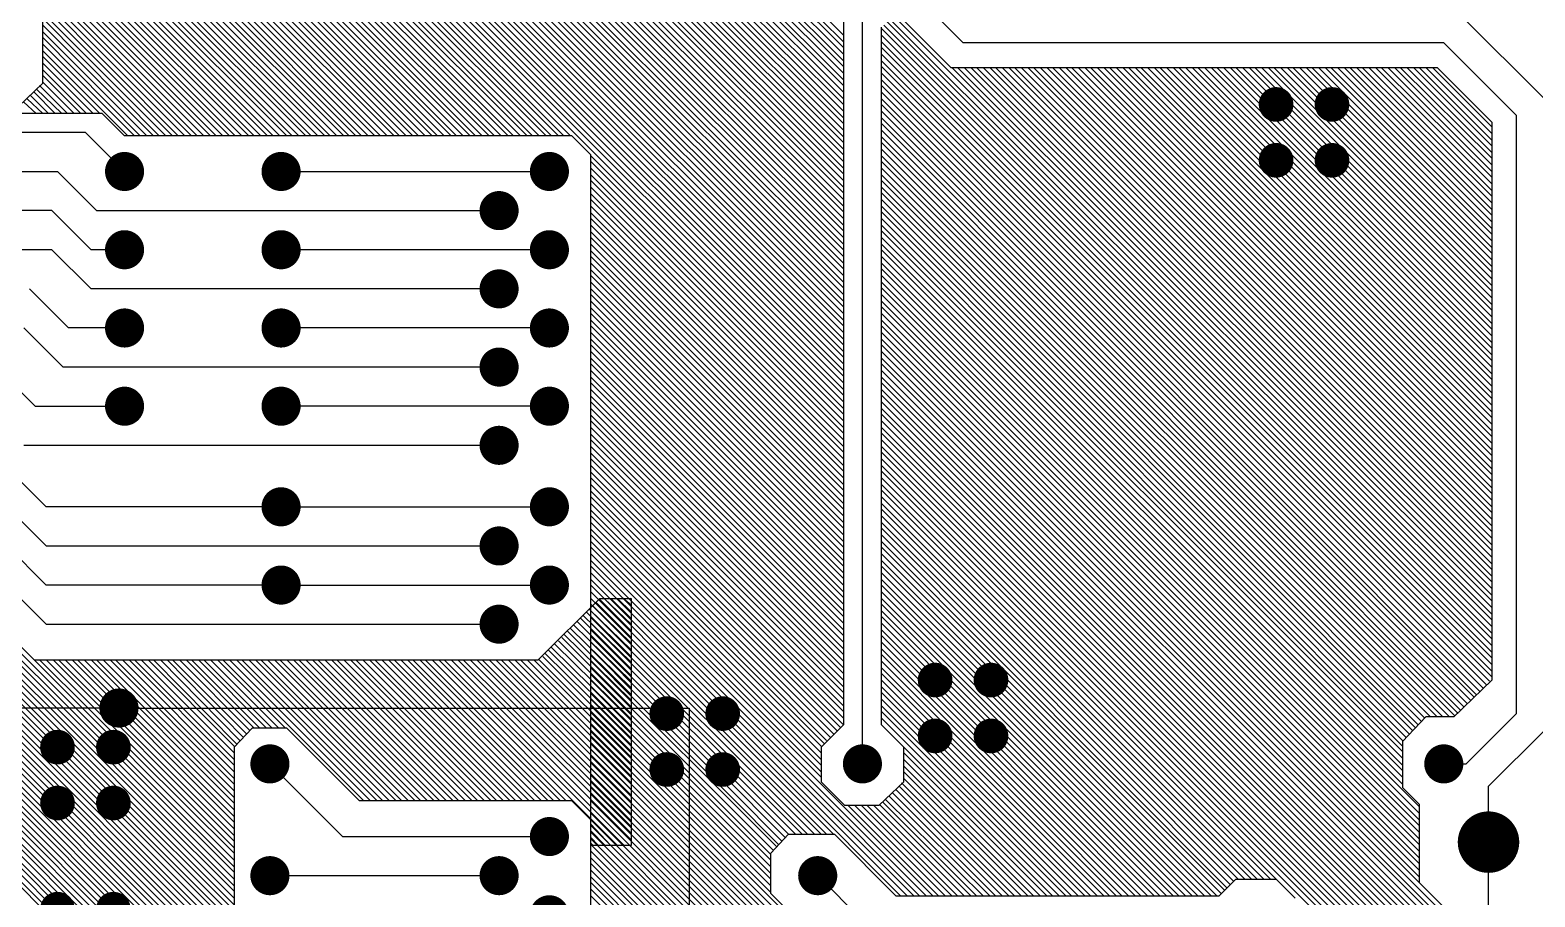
# Model space of a CAD drawing. Extents: x 295 to 953, y 10 to 290.
# Drawn here: x 622.5 to 678.9, y 116.1 to 148.6 of the extents above; entities that cross this region are included whole.
import ezdxf

# ---------------------------------------------------------------- set-up
doc = ezdxf.new("R2010")
doc.units = 0
doc.header["$LTSCALE"] = 5
doc.header["$MEASUREMENT"] = 0
doc.layers.get('0').update_dxf_attribs({"linetype": 'CONTINUOUS', "lineweight": 25})
doc.layers.add('ART02_PHO', color=2, linetype='CONTINUOUS')

msp = doc.modelspace()

# ---------------------------------------------------------------- linework, layer by layer
for points, const_width in [([(669.545, 145.769, -1), (668.895, 145.769, -1)], 0.65), ([(671.64, 145.769, -1), (670.991, 145.769, -1)], 0.65), ([(626.419, 143.255, -1), (625.686, 143.255, -1)], 0.733), ([(632.287, 143.255, -1), (631.553, 143.255, -1)], 0.733), ([(642.345, 143.255, -1), (641.612, 143.255, -1)], 0.733), ([(669.545, 143.674, -1), (668.895, 143.674, -1)], 0.65), ([(671.64, 143.674, -1), (670.991, 143.674, -1)], 0.65), ([(640.459, 141.788, -1), (639.726, 141.788, -1)], 0.733), ([(626.419, 140.321, -1), (625.686, 140.321, -1)], 0.733), ([(632.287, 140.321, -1), (631.553, 140.321, -1)], 0.733), ([(642.345, 140.321, -1), (641.612, 140.321, -1)], 0.733), ([(640.459, 138.854, -1), (639.726, 138.854, -1)], 0.733), ([(626.419, 137.387, -1), (625.686, 137.387, -1)], 0.733), ([(632.287, 137.387, -1), (631.553, 137.387, -1)], 0.733), ([(642.345, 137.387, -1), (641.612, 137.387, -1)], 0.733), ([(640.459, 135.921, -1), (639.726, 135.921, -1)], 0.733), ([(626.419, 134.454, -1), (625.686, 134.454, -1)], 0.733), ([(632.287, 134.454, -1), (631.553, 134.454, -1)], 0.733), ([(642.345, 134.454, -1), (641.612, 134.454, -1)], 0.733), ([(640.459, 132.987, -1), (639.726, 132.987, -1)], 0.733), ([(632.287, 130.682, -1), (631.553, 130.682, -1)], 0.733), ([(642.345, 130.682, -1), (641.612, 130.682, -1)], 0.733), ([(640.459, 129.215, -1), (639.726, 129.215, -1)], 0.733), ([(632.287, 127.748, -1), (631.553, 127.748, -1)], 0.733), ([(642.345, 127.748, -1), (641.612, 127.748, -1)], 0.733), ([(640.459, 126.281, -1), (639.726, 126.281, -1)], 0.733), ([(656.762, 124.186, -1), (656.113, 124.186, -1)], 0.65), ([(658.858, 124.186, -1), (658.208, 124.186, -1)], 0.65), ([(626.21, 123.138, -1), (625.476, 123.138, -1)], 0.733), ([(646.704, 122.929, -1), (646.054, 122.929, -1)], 0.65), ([(648.799, 122.929, -1), (648.15, 122.929, -1)], 0.65), ([(656.762, 122.09, -1), (656.113, 122.09, -1)], 0.65), ([(658.858, 122.09, -1), (658.208, 122.09, -1)], 0.65), ([(623.863, 121.671, -1), (623.213, 121.671, -1)], 0.65), ([(625.958, 121.671, -1), (625.309, 121.671, -1)], 0.65), ([(631.868, 121.043, -1), (631.134, 121.043, -1)], 0.733), ([(646.704, 120.833, -1), (646.054, 120.833, -1)], 0.65), ([(648.799, 120.833, -1), (648.15, 120.833, -1)], 0.65), ([(654.08, 121.043, -1), (653.347, 121.043, -1)], 0.733), ([(675.873, 121.043, -1), (675.14, 121.043, -1)], 0.733), ([(623.863, 119.576, -1), (623.213, 119.576, -1)], 0.65), ([(625.958, 119.576, -1), (625.309, 119.576, -1)], 0.65), ([(642.345, 118.318, -1), (641.612, 118.318, -1)], 0.733), ([(677.759, 118.109, -1), (676.607, 118.109, -1)], 1.153), ([(631.868, 116.852, -1), (631.134, 116.852, -1)], 0.733), ([(640.459, 116.852, -1), (639.726, 116.852, -1)], 0.733), ([(652.404, 116.852, -1), (651.67, 116.852, -1)], 0.733), ([(623.863, 115.594, -1), (623.213, 115.594, -1)], 0.65), ([(625.958, 115.594, -1), (625.309, 115.594, -1)], 0.65), ([(642.345, 115.385, -1), (641.612, 115.385, -1)], 0.733)]:
    msp.add_lwpolyline(points, format="xyb", close=True, dxfattribs=dict(const_width=const_width))
at = {"layer": 'ART02_PHO', "color": 7}
for p, q in [((622.993, 146.566), (622.993, 185.333)), ((653.001, 148.368), (622.993, 178.375)), ((653.001, 148.116), (622.993, 178.124)), ((653.001, 147.907), (622.993, 177.914)), ((653.001, 147.655), (622.993, 177.663)), ((653.001, 147.404), (622.993, 177.412)), ((653.001, 147.194), (622.993, 177.202)), ((653.001, 146.943), (622.993, 176.951)), ((653.001, 146.692), (622.993, 176.699)), ((653.001, 146.482), (622.993, 176.49)), ((653.001, 146.231), (622.993, 176.238)), ((653.001, 145.979), (622.993, 175.987)), ((653.001, 145.769), (622.993, 175.777)), ((653.001, 145.518), (622.993, 175.526)), ((653.001, 145.267), (622.993, 175.274)), ((653.001, 145.057), (622.993, 175.065)), ((653.001, 144.806), (622.993, 174.813)), ((653.001, 144.554), (622.993, 174.562)), ((653.001, 144.345), (622.993, 174.352)), ((653.001, 144.093), (622.993, 174.101)), ((653.001, 143.884), (622.993, 173.891)), ((653.001, 143.632), (622.993, 173.64)), ((653.001, 143.381), (622.993, 173.388)), ((653.001, 143.171), (622.993, 173.179)), ((653.001, 142.92), (622.993, 172.927)), ((653.001, 142.668), (622.993, 172.676)), ((653.001, 142.459), (622.993, 172.466)), ((653.001, 142.207), (622.993, 172.215)), ((653.001, 141.956), (622.993, 171.963)), ((653.001, 141.746), (622.993, 171.754)), ((653.001, 141.495), (622.993, 171.502)), ((653.001, 141.243), (622.993, 171.251)), ((653.001, 141.034), (622.993, 171.041)), ((653.001, 140.782), (622.993, 170.79)), ((653.001, 140.531), (622.993, 170.538)), ((653.001, 140.321), (622.993, 170.329)), ((653.001, 140.07), (622.993, 170.077)), ((653.001, 139.818), (622.993, 169.826)), ((653.001, 139.609), (622.993, 169.616)), ((653.001, 139.357), (622.993, 169.365)), ((653.001, 139.106), (622.993, 169.113)), ((653.001, 138.896), (622.993, 168.904)), ((653.001, 138.645), (622.993, 168.652)), ((653.001, 138.393), (622.993, 168.401)), ((653.001, 138.184), (622.993, 168.191)), ((653.001, 137.932), (622.993, 167.94)), ((653.001, 137.681), (622.993, 167.688)), ((653.001, 137.471), (622.993, 167.479)), ((653.001, 137.22), (622.993, 167.227)), ((653.001, 136.968), (622.993, 166.976)), ((653.001, 136.759), (622.993, 166.766)), ((653.001, 136.507), (622.993, 166.515)), ((653.001, 136.298), (622.993, 166.305)), ((653.001, 136.046), (622.993, 166.054)), ((653.001, 135.795), (622.993, 165.802)), ((653.001, 135.585), (622.993, 165.593)), ((653.001, 135.334), (622.993, 165.341)), ((653.001, 135.082), (622.993, 165.09)), ((653.001, 134.873), (622.993, 164.88)), ((653.001, 134.621), (622.993, 164.629)), ((642.775, 144.596), (622.993, 164.378)), ((642.523, 144.596), (622.993, 164.168)), ((642.314, 144.596), (622.993, 163.917)), ((642.062, 144.596), (622.993, 163.665)), ((641.853, 144.596), (622.993, 163.456)), ((641.601, 144.596), (622.993, 163.204)), ((641.35, 144.596), (622.993, 162.953)), ((641.14, 144.596), (622.993, 162.743)), ((640.889, 144.596), (622.993, 162.492)), ((653.713, 121.043), (653.713, 162.743)), ((640.637, 144.596), (622.993, 162.24)), ((640.428, 144.596), (622.993, 162.031)), ((640.176, 144.596), (622.993, 161.779)), ((639.925, 144.596), (622.993, 161.528)), ((639.715, 144.596), (622.993, 161.318)), ((639.464, 144.596), (622.993, 161.067)), ((639.212, 144.596), (622.993, 160.815)), ((653.001, 161.234), (653.001, 122.509)), ((639.003, 144.596), (622.993, 160.606)), ((638.751, 144.596), (622.993, 160.354)), ((638.5, 144.596), (622.993, 160.103)), ((638.29, 144.596), (622.993, 159.893)), ((638.039, 144.596), (622.993, 159.642)), ((637.787, 144.596), (622.993, 159.39)), ((637.578, 144.596), (622.993, 159.181)), ((637.326, 144.596), (622.993, 158.929)), ((637.075, 144.596), (622.993, 158.678)), ((636.865, 144.596), (622.993, 158.468)), ((636.614, 144.596), (622.993, 158.217)), ((636.362, 144.596), (622.993, 158.007)), ((636.153, 144.596), (622.993, 157.756)), ((635.901, 144.596), (622.993, 157.504)), ((635.65, 144.596), (622.993, 157.295)), ((635.44, 144.596), (622.993, 157.043)), ((635.189, 144.596), (622.993, 156.792)), ((634.938, 144.596), (622.993, 156.582)), ((634.728, 144.596), (622.993, 156.331)), ((634.477, 144.596), (622.993, 156.079)), ((634.267, 144.596), (622.993, 155.87)), ((634.016, 144.596), (622.993, 155.618)), ((633.764, 144.596), (622.993, 155.367)), ((633.555, 144.596), (622.993, 155.157)), ((633.303, 144.596), (622.993, 154.906)), ((633.052, 144.596), (622.993, 154.654)), ((632.842, 144.596), (622.993, 154.445)), ((632.591, 144.596), (622.993, 154.193)), ((632.339, 144.596), (622.993, 153.942)), ((632.13, 144.596), (622.993, 153.732)), ((631.878, 144.596), (622.993, 153.481)), ((631.627, 144.596), (622.993, 153.229)), ((631.417, 144.596), (622.993, 153.02)), ((631.166, 144.596), (622.993, 152.768)), ((630.914, 144.596), (622.993, 152.517)), ((630.705, 144.596), (622.993, 152.307)), ((630.453, 144.596), (622.993, 152.056)), ((630.202, 144.596), (622.993, 151.805)), ((629.992, 144.596), (622.993, 151.595)), ((629.741, 144.596), (622.993, 151.344)), ((629.489, 144.596), (622.993, 151.092)), ((629.28, 144.596), (622.993, 150.883)), ((629.028, 144.596), (622.993, 150.631)), ((657.485, 148.075), (654.551, 151.008)), ((628.777, 144.596), (622.993, 150.38)), ((628.567, 144.596), (622.993, 150.17)), ((628.316, 144.596), (622.993, 149.919)), ((628.064, 144.596), (622.993, 149.709)), ((627.855, 144.596), (622.993, 149.458)), ((627.603, 144.596), (622.993, 149.206)), ((627.352, 144.596), (622.993, 148.997)), ((677.309, 126.449), (654.719, 148.997)), ((677.309, 126.659), (654.929, 149.038)), ((655.138, 149.038), (657.024, 147.153)), ((679.278, 145.979), (676.135, 149.122)), ((627.142, 144.596), (622.993, 148.745)), ((626.891, 144.596), (622.993, 148.494)), ((654.426, 122.509), (654.426, 148.661)), ((677.309, 125.737), (654.426, 148.619)), ((677.309, 125.485), (654.426, 148.368)), ((677.309, 125.946), (654.51, 148.745)), ((677.309, 126.198), (654.635, 148.871)), ((626.639, 144.596), (622.993, 148.284)), ((626.43, 144.596), (622.993, 148.033)), ((677.309, 125.234), (654.426, 148.116)), ((677.309, 125.024), (654.426, 147.907)), ((675.506, 148.075), (657.485, 148.075)), ((678.231, 145.35), (675.506, 148.075)), ((626.178, 144.596), (622.993, 147.781)), ((625.131, 145.434), (622.993, 147.572)), ((624.879, 145.434), (622.993, 147.32)), ((677.309, 124.773), (654.426, 147.655)), ((677.309, 124.521), (654.426, 147.404)), ((624.628, 145.434), (622.993, 147.069)), ((624.418, 145.434), (622.993, 146.859)), ((677.309, 124.312), (654.426, 147.194)), ((677.225, 124.144), (654.426, 146.943)), ((677.099, 124.018), (654.426, 146.692)), ((657.024, 147.153), (675.255, 147.153)), ((677.309, 126.91), (657.066, 147.153)), ((677.309, 127.161), (657.276, 147.153)), ((677.309, 127.371), (657.527, 147.153)), ((677.309, 127.622), (657.778, 147.153)), ((677.309, 127.874), (657.988, 147.153)), ((677.309, 128.083), (658.24, 147.153)), ((677.309, 128.335), (658.491, 147.153)), ((677.309, 128.544), (658.701, 147.153)), ((677.309, 128.796), (658.952, 147.153)), ((677.309, 129.047), (659.203, 147.153)), ((677.309, 129.257), (659.413, 147.153)), ((677.309, 129.508), (659.664, 147.153)), ((677.309, 129.76), (659.916, 147.153)), ((677.309, 129.969), (660.125, 147.153)), ((677.309, 130.221), (660.377, 147.153)), ((677.309, 130.472), (660.628, 147.153)), ((677.309, 130.682), (660.838, 147.153)), ((677.309, 130.933), (661.089, 147.153)), ((677.309, 131.185), (661.341, 147.153)), ((677.309, 131.394), (661.55, 147.153)), ((677.309, 131.646), (661.802, 147.153)), ((677.309, 131.897), (662.053, 147.153)), ((677.309, 132.107), (662.263, 147.153)), ((677.309, 132.358), (662.514, 147.153)), ((677.309, 132.61), (662.766, 147.153)), ((677.309, 132.819), (662.975, 147.153)), ((677.309, 133.071), (663.227, 147.153)), ((677.309, 133.322), (663.478, 147.153)), ((677.309, 133.532), (663.688, 147.153)), ((677.309, 133.783), (663.939, 147.153)), ((677.309, 134.035), (664.149, 147.153)), ((677.309, 134.244), (664.4, 147.153)), ((677.309, 134.496), (664.652, 147.153)), ((677.309, 134.747), (664.861, 147.153)), ((677.309, 134.957), (665.113, 147.153)), ((677.309, 135.208), (665.364, 147.153)), ((677.309, 135.46), (665.574, 147.153)), ((677.309, 135.669), (665.825, 147.153)), ((677.309, 135.921), (666.077, 147.153)), ((677.309, 136.172), (666.286, 147.153)), ((677.309, 136.382), (666.538, 147.153)), ((677.309, 136.633), (666.789, 147.153)), ((677.309, 136.843), (666.999, 147.153)), ((677.309, 137.094), (667.25, 147.153)), ((677.309, 137.346), (667.502, 147.153)), ((677.309, 137.555), (667.711, 147.153)), ((677.309, 137.807), (667.963, 147.153)), ((677.309, 138.058), (668.214, 147.153)), ((677.309, 138.268), (668.424, 147.153)), ((677.309, 138.519), (668.675, 147.153)), ((677.309, 138.771), (668.927, 147.153)), ((677.309, 138.98), (669.136, 147.153)), ((677.309, 139.232), (669.388, 147.153)), ((677.309, 139.483), (669.639, 147.153)), ((677.309, 139.693), (669.849, 147.153)), ((677.309, 139.944), (670.1, 147.153)), ((677.309, 140.195), (670.351, 147.153)), ((677.309, 140.405), (670.561, 147.153)), ((677.309, 140.656), (670.813, 147.153)), ((677.309, 140.908), (671.064, 147.153)), ((677.309, 141.117), (671.274, 147.153)), ((677.309, 141.369), (671.525, 147.153)), ((677.309, 141.62), (671.776, 147.153)), ((677.309, 141.83), (671.986, 147.153)), ((677.309, 142.081), (672.237, 147.153)), ((677.309, 142.333), (672.447, 147.153)), ((677.309, 142.542), (672.698, 147.153)), ((677.309, 142.794), (672.95, 147.153)), ((677.309, 143.045), (673.159, 147.153)), ((677.309, 143.255), (673.411, 147.153)), ((677.309, 143.506), (673.662, 147.153)), ((677.309, 143.758), (673.872, 147.153)), ((677.309, 143.967), (674.123, 147.153)), ((677.309, 144.219), (674.375, 147.153)), ((677.309, 144.428), (674.584, 147.153)), ((677.309, 144.68), (674.836, 147.153)), ((677.309, 144.931), (675.087, 147.153)), ((675.255, 147.153), (677.309, 145.099)), ((622.071, 145.686), (622.993, 146.566)), ((623.203, 145.434), (622.532, 146.105)), ((623.454, 145.434), (622.658, 146.231)), ((623.706, 145.434), (622.742, 146.356)), ((623.915, 145.434), (622.867, 146.482)), ((624.167, 145.434), (622.993, 146.608)), ((676.973, 123.892), (654.426, 146.482)), ((676.848, 123.767), (654.426, 146.231)), ((622.742, 145.434), (622.281, 145.853)), ((622.993, 145.434), (622.406, 145.979)), ((676.722, 123.641), (654.426, 145.979)), ((676.638, 123.557), (654.426, 145.769)), ((625.214, 145.434), (613.563, 145.434)), ((626.053, 144.596), (625.214, 145.434)), ((676.512, 123.431), (654.426, 145.518)), ((676.387, 123.306), (654.426, 145.267)), ((676.261, 123.18), (654.426, 145.057)), ((677.309, 145.099), (677.309, 124.186)), ((678.231, 122.929), (678.231, 145.35)), ((624.586, 144.722), (604.888, 144.722)), ((626.053, 143.255), (624.586, 144.722)), ((642.817, 144.596), (626.053, 144.596)), ((643.529, 143.884), (642.817, 144.596)), ((676.135, 123.054), (654.426, 144.806)), ((676.051, 122.929), (654.426, 144.554)), ((643.529, 94.597), (643.529, 143.884)), ((675.926, 122.845), (654.426, 144.345)), ((675.716, 122.803), (654.426, 144.093)), ((653.001, 134.37), (643.529, 143.842)), ((653.001, 134.16), (643.529, 143.632)), ((653.001, 133.909), (643.529, 143.381)), ((675.465, 122.803), (654.426, 143.842)), ((675.255, 122.803), (654.426, 143.632)), ((675.004, 122.803), (654.426, 143.381)), ((612.222, 143.255), (623.538, 143.255)), ((623.538, 143.255), (625.005, 141.788)), ((631.92, 143.255), (641.978, 143.255)), ((653.001, 133.658), (643.529, 143.129)), ((653.001, 133.448), (643.529, 142.92)), ((674.794, 122.761), (654.426, 143.129)), ((674.668, 122.635), (654.426, 142.92)), ((653.001, 133.196), (643.529, 142.668)), ((653.001, 132.945), (643.529, 142.417)), ((653.001, 132.735), (643.529, 142.207)), ((674.542, 122.509), (654.426, 142.668)), ((674.459, 122.384), (654.426, 142.459)), ((674.333, 122.3), (654.426, 142.207)), ((623.328, 141.788), (605.098, 141.788)), ((624.795, 140.321), (623.328, 141.788)), ((625.005, 141.788), (640.092, 141.788)), ((653.001, 132.484), (643.529, 141.956)), ((653.001, 132.233), (643.529, 141.704)), ((674.207, 122.174), (654.426, 141.956)), ((674.081, 122.048), (654.426, 141.746)), ((653.001, 132.023), (643.529, 141.495)), ((653.001, 131.772), (643.529, 141.243)), ((673.956, 121.923), (654.426, 141.495)), ((673.956, 121.713), (654.426, 141.243)), ((673.956, 121.504), (654.426, 141.034)), ((653.001, 131.52), (643.529, 140.992)), ((653.001, 131.311), (643.529, 140.782)), ((653.001, 131.059), (643.529, 140.531)), ((673.956, 121.252), (654.426, 140.782)), ((673.956, 121.001), (654.426, 140.531)), ((623.328, 140.321), (612.222, 140.321)), ((624.795, 138.854), (623.328, 140.321)), ((626.053, 140.321), (624.795, 140.321)), ((641.978, 140.321), (631.92, 140.321)), ((653.001, 130.808), (643.529, 140.279)), ((653.001, 130.598), (643.529, 140.07)), ((673.956, 120.791), (654.426, 140.321)), ((673.956, 120.54), (654.426, 140.07)), ((653.001, 130.347), (643.529, 139.818)), ((653.001, 130.095), (643.529, 139.567)), ((653.001, 129.886), (643.529, 139.357)), ((673.956, 120.288), (654.426, 139.818)), ((674.584, 119.45), (654.426, 139.609)), ((674.584, 119.199), (654.426, 139.357)), ((623.957, 137.387), (622.49, 138.854)), ((640.092, 138.854), (624.795, 138.854)), ((653.001, 129.634), (643.529, 139.106)), ((653.001, 129.383), (643.529, 138.854)), ((674.584, 118.947), (654.426, 139.106)), ((674.584, 118.738), (654.426, 138.896)), ((653.001, 129.173), (643.529, 138.645)), ((653.001, 128.922), (643.529, 138.393)), ((674.584, 118.486), (654.426, 138.645)), ((674.584, 118.235), (654.426, 138.393)), ((653.001, 128.67), (643.529, 138.142)), ((653.001, 128.461), (643.529, 137.932)), ((653.001, 128.209), (643.529, 137.681)), ((674.584, 118.025), (654.426, 138.184)), ((674.584, 117.774), (654.426, 137.932)), ((674.584, 117.522), (654.426, 137.681)), ((623.748, 135.921), (622.281, 137.387)), ((626.053, 137.387), (623.957, 137.387)), ((641.978, 137.387), (631.92, 137.387)), ((653.001, 128), (643.529, 137.471)), ((653.001, 127.748), (643.529, 137.22)), ((674.584, 117.313), (654.426, 137.471)), ((674.584, 117.061), (654.426, 137.22)), ((653.001, 127.497), (643.529, 136.968)), ((653.001, 127.287), (643.529, 136.759)), ((674.584, 116.81), (654.426, 136.968)), ((675.632, 115.552), (654.426, 136.759)), ((653.001, 127.036), (643.529, 136.507)), ((653.001, 126.784), (643.529, 136.256)), ((653.001, 126.575), (643.529, 136.046)), ((675.632, 115.301), (654.426, 136.507)), ((675.632, 115.049), (654.426, 136.256)), ((675.632, 114.84), (654.426, 136.046)), ((621.233, 135.921), (622.7, 134.454)), ((640.092, 135.921), (623.748, 135.921)), ((653.001, 126.323), (643.529, 135.795)), ((653.001, 126.072), (643.529, 135.543)), ((675.632, 114.588), (654.426, 135.795)), ((675.632, 114.337), (654.426, 135.543)), ((653.001, 125.862), (643.529, 135.334)), ((653.001, 125.611), (643.529, 135.082)), ((653.001, 125.359), (643.529, 134.831)), ((675.632, 114.127), (654.426, 135.334)), ((675.632, 113.876), (654.426, 135.082)), ((675.632, 113.666), (654.426, 134.873)), ((622.7, 134.454), (626.053, 134.454)), ((641.978, 134.454), (631.92, 134.454)), ((653.001, 125.15), (643.529, 134.621)), ((653.001, 124.898), (643.529, 134.37)), ((675.632, 113.415), (654.426, 134.621)), ((675.632, 113.164), (654.426, 134.37)), ((653.001, 124.647), (643.529, 134.119)), ((653.001, 124.437), (643.529, 133.909)), ((675.632, 112.954), (654.426, 134.16)), ((675.632, 112.703), (654.426, 133.909)), ((653.001, 124.186), (643.529, 133.658)), ((653.001, 123.934), (643.529, 133.406)), ((653.001, 123.725), (643.529, 133.196)), ((675.632, 112.451), (654.426, 133.658)), ((675.632, 112.241), (654.426, 133.448)), ((675.632, 111.99), (654.426, 133.196)), ((640.092, 132.987), (622.281, 132.987)), ((653.001, 123.473), (643.529, 132.945)), ((653.001, 123.222), (643.529, 132.694)), ((675.632, 111.739), (654.426, 132.945)), ((675.632, 111.529), (654.426, 132.735)), ((623.119, 130.682), (621.652, 132.149)), ((653.001, 123.012), (643.529, 132.484)), ((653.001, 122.761), (643.529, 132.233)), ((675.632, 111.278), (654.426, 132.484)), ((675.632, 111.026), (654.426, 132.233)), ((675.632, 110.817), (654.426, 132.023)), ((653.001, 122.509), (643.529, 131.981)), ((652.875, 122.426), (643.529, 131.772)), ((652.749, 122.3), (643.529, 131.52)), ((675.632, 110.565), (654.426, 131.772)), ((669.22, 116.726), (654.426, 131.52)), ((652.624, 122.174), (643.529, 131.269)), ((652.498, 122.048), (643.529, 131.059)), ((669.01, 116.726), (654.426, 131.311)), ((668.759, 116.726), (654.426, 131.059)), ((621.652, 130.682), (623.119, 129.215)), ((631.92, 130.682), (623.119, 130.682)), ((631.92, 130.682), (641.978, 130.682)), ((652.372, 121.923), (643.529, 130.808)), ((652.288, 121.797), (643.529, 130.556)), ((652.163, 121.713), (643.529, 130.347)), ((668.507, 116.726), (654.426, 130.808)), ((668.298, 116.726), (654.426, 130.598)), ((668.046, 116.726), (654.426, 130.347)), ((652.163, 121.462), (643.529, 130.095)), ((652.163, 121.21), (643.529, 129.844)), ((667.795, 116.726), (654.426, 130.095)), ((667.627, 116.642), (654.426, 129.886)), ((623.119, 127.748), (621.652, 129.215)), ((623.119, 129.215), (640.092, 129.215)), ((652.163, 121.001), (643.529, 129.634)), ((652.163, 120.749), (643.529, 129.383)), ((667.502, 116.516), (654.426, 129.634)), ((667.376, 116.391), (654.426, 129.383)), ((652.163, 120.54), (643.529, 129.173)), ((656.354, 116.097), (643.529, 128.922)), ((656.102, 116.097), (643.529, 128.67)), ((667.292, 116.307), (654.426, 129.173)), ((667.166, 116.181), (654.426, 128.922)), ((666.999, 116.097), (654.426, 128.67)), ((655.851, 116.097), (643.529, 128.461)), ((655.641, 116.097), (643.529, 128.209)), ((666.789, 116.097), (654.426, 128.461)), ((666.538, 116.097), (654.426, 128.209)), ((621.652, 127.748), (623.119, 126.281)), ((631.92, 127.748), (623.119, 127.748)), ((631.92, 127.748), (641.978, 127.748)), ((655.39, 116.097), (643.529, 127.958)), ((655.138, 116.097), (643.529, 127.748)), ((652.624, 118.402), (643.529, 127.497)), ((666.286, 116.097), (654.426, 127.958)), ((666.077, 116.097), (654.426, 127.748)), ((665.825, 116.097), (654.426, 127.497)), ((641.559, 124.94), (643.864, 127.245)), ((652.372, 118.402), (643.529, 127.245)), ((652.163, 118.402), (643.529, 127.036)), ((645.038, 125.569), (643.613, 126.952)), ((645.038, 125.778), (643.739, 127.078)), ((643.864, 127.245), (645.038, 127.245)), ((645.038, 126.03), (643.864, 127.203)), ((645.038, 126.281), (644.032, 127.245)), ((645.038, 126.491), (644.283, 127.245)), ((645.038, 126.742), (644.535, 127.245)), ((645.038, 126.994), (644.744, 127.245)), ((645.038, 127.203), (644.996, 127.245)), ((645.038, 127.245), (645.038, 117.983)), ((665.574, 116.097), (654.426, 127.245)), ((665.364, 116.097), (654.426, 127.036)), ((624.586, 114.002), (612.18, 126.407)), ((624.795, 114.002), (612.39, 126.407)), ((625.047, 114.002), (612.641, 126.407)), ((625.298, 114.002), (612.893, 126.407)), ((625.508, 114.002), (613.102, 126.407)), ((625.759, 114.002), (613.354, 126.407)), ((626.011, 114.002), (613.605, 126.407)), ((626.22, 114.002), (613.815, 126.407)), ((626.472, 114.002), (614.066, 126.407)), ((626.723, 114.002), (614.318, 126.407)), ((626.933, 114.002), (614.527, 126.407)), ((627.184, 114.002), (614.779, 126.407)), ((627.436, 114.002), (615.03, 126.407)), ((627.645, 114.002), (615.24, 126.407)), ((627.897, 114.002), (615.491, 126.407)), ((628.148, 114.002), (615.743, 126.407)), ((628.358, 114.002), (615.952, 126.407)), ((628.609, 114.002), (616.204, 126.407)), ((628.861, 114.002), (616.455, 126.407)), ((629.07, 114.002), (616.665, 126.407)), ((629.322, 114.002), (616.916, 126.407)), ((629.573, 114.002), (617.168, 126.407)), ((629.783, 114.002), (617.377, 126.407)), ((630.034, 114.002), (617.629, 126.407)), ((630.16, 114.127), (617.88, 126.407)), ((630.16, 114.337), (618.09, 126.407)), ((630.16, 114.588), (618.341, 126.407)), ((630.16, 114.84), (618.593, 126.407)), ((630.16, 115.049), (618.802, 126.407)), ((630.16, 115.301), (619.054, 126.407)), ((630.16, 115.552), (619.263, 126.407)), ((630.16, 115.762), (619.515, 126.407)), ((630.16, 116.013), (619.766, 126.407)), ((630.16, 116.265), (619.976, 126.407)), ((630.16, 116.474), (620.227, 126.407)), ((630.16, 116.726), (620.479, 126.407)), ((630.16, 116.977), (620.688, 126.407)), ((630.16, 117.187), (620.94, 126.407)), ((621.191, 126.407), (622.658, 124.94)), ((645.038, 124.353), (643.026, 126.365)), ((645.038, 124.605), (643.152, 126.491)), ((645.038, 124.856), (643.236, 126.617)), ((645.038, 125.066), (643.361, 126.742)), ((645.038, 125.317), (643.487, 126.826)), ((651.911, 118.402), (643.529, 126.784)), ((651.66, 118.402), (643.529, 126.533)), ((665.113, 116.097), (654.426, 126.784)), ((664.861, 116.097), (654.426, 126.575)), ((623.119, 126.281), (640.092, 126.281)), ((645.038, 123.431), (642.523, 125.904)), ((645.038, 123.641), (642.649, 126.03)), ((645.038, 123.892), (642.775, 126.114)), ((645.038, 124.144), (642.9, 126.239)), ((651.45, 118.402), (643.529, 126.323)), ((651.199, 118.402), (643.529, 126.072)), ((650.947, 118.402), (643.529, 125.82)), ((664.652, 116.097), (654.426, 126.323)), ((664.4, 116.097), (654.426, 126.072)), ((664.149, 116.097), (654.426, 125.862)), ((645.038, 122.216), (641.937, 125.317)), ((645.038, 122.468), (642.062, 125.401)), ((645.038, 122.719), (642.188, 125.527)), ((645.038, 122.929), (642.314, 125.653)), ((645.038, 123.18), (642.439, 125.778)), ((650.821, 118.277), (643.529, 125.611)), ((650.696, 118.151), (643.529, 125.359)), ((663.939, 116.097), (654.426, 125.611)), ((663.688, 116.097), (654.426, 125.359)), ((630.16, 117.438), (622.658, 124.94)), ((622.658, 124.94), (641.559, 124.94)), ((630.16, 117.69), (622.867, 124.94)), ((630.16, 117.899), (623.119, 124.94)), ((630.16, 118.151), (623.37, 124.94)), ((630.16, 118.36), (623.58, 124.94)), ((630.16, 118.612), (623.831, 124.94)), ((630.16, 118.863), (624.083, 124.94)), ((630.16, 119.073), (624.292, 124.94)), ((630.16, 119.324), (624.544, 124.94)), ((630.16, 119.576), (624.795, 124.94)), ((630.16, 119.785), (625.005, 124.94)), ((630.16, 120.037), (625.256, 124.94)), ((630.16, 120.288), (625.508, 124.94)), ((630.16, 120.498), (625.717, 124.94)), ((630.16, 120.749), (625.969, 124.94)), ((630.16, 121.001), (626.22, 124.94)), ((630.16, 121.21), (626.43, 124.94)), ((630.16, 121.462), (626.681, 124.94)), ((630.16, 121.713), (626.933, 124.94)), ((630.244, 121.797), (627.142, 124.94)), ((630.369, 121.923), (627.394, 124.94)), ((630.495, 122.048), (627.645, 124.94)), ((630.621, 122.174), (627.855, 124.94)), ((630.747, 122.3), (628.106, 124.94)), ((630.914, 122.384), (628.358, 124.94)), ((631.124, 122.384), (628.567, 124.94)), ((631.375, 122.384), (628.819, 124.94)), ((631.585, 122.384), (629.028, 124.94)), ((631.836, 122.384), (629.28, 124.94)), ((632.088, 122.384), (629.531, 124.94)), ((635.021, 119.66), (629.741, 124.94)), ((635.273, 119.66), (629.992, 124.94)), ((635.524, 119.66), (630.244, 124.94)), ((635.734, 119.66), (630.453, 124.94)), ((635.985, 119.66), (630.705, 124.94)), ((636.237, 119.66), (630.956, 124.94)), ((636.446, 119.66), (631.166, 124.94)), ((636.698, 119.66), (631.417, 124.94)), ((636.949, 119.66), (631.669, 124.94)), ((637.159, 119.66), (631.878, 124.94)), ((637.41, 119.66), (632.13, 124.94)), ((637.662, 119.66), (632.381, 124.94)), ((637.871, 119.66), (632.591, 124.94)), ((638.123, 119.66), (632.842, 124.94)), ((638.374, 119.66), (633.094, 124.94)), ((638.584, 119.66), (633.303, 124.94)), ((638.835, 119.66), (633.555, 124.94)), ((639.087, 119.66), (633.806, 124.94)), ((639.296, 119.66), (634.016, 124.94)), ((639.548, 119.66), (634.267, 124.94)), ((639.799, 119.66), (634.518, 124.94)), ((640.009, 119.66), (634.728, 124.94)), ((640.26, 119.66), (634.979, 124.94)), ((640.512, 119.66), (635.231, 124.94)), ((640.721, 119.66), (635.44, 124.94)), ((640.973, 119.66), (635.692, 124.94)), ((641.224, 119.66), (635.943, 124.94)), ((641.434, 119.66), (636.153, 124.94)), ((641.685, 119.66), (636.404, 124.94)), ((641.937, 119.66), (636.656, 124.94)), ((642.146, 119.66), (636.865, 124.94)), ((642.398, 119.66), (637.117, 124.94)), ((642.607, 119.66), (637.326, 124.94)), ((644.535, 117.983), (637.578, 124.94)), ((644.786, 117.983), (637.829, 124.94)), ((644.996, 117.983), (638.039, 124.94)), ((645.038, 118.193), (638.29, 124.94)), ((645.038, 118.444), (638.542, 124.94)), ((645.038, 118.696), (638.751, 124.94)), ((645.038, 118.905), (639.003, 124.94)), ((645.038, 119.157), (639.254, 124.94)), ((645.038, 119.366), (639.464, 124.94)), ((645.038, 119.618), (639.715, 124.94)), ((645.038, 119.869), (639.967, 124.94)), ((645.038, 120.079), (640.176, 124.94)), ((645.038, 120.33), (640.428, 124.94)), ((645.038, 120.582), (640.679, 124.94)), ((645.038, 120.791), (640.889, 124.94)), ((645.038, 121.043), (641.14, 124.94)), ((645.038, 121.294), (641.392, 124.94)), ((645.038, 121.504), (641.601, 124.94)), ((645.038, 121.755), (641.727, 125.066)), ((645.038, 122.007), (641.811, 125.192)), ((650.57, 118.025), (643.529, 125.108)), ((650.486, 117.941), (643.529, 124.898)), ((663.436, 116.097), (654.426, 125.15)), ((663.227, 116.097), (654.426, 124.898)), ((650.36, 117.816), (643.529, 124.647)), ((650.277, 117.648), (643.529, 124.395)), ((650.277, 117.438), (643.529, 124.186)), ((662.975, 116.097), (654.426, 124.647)), ((662.766, 116.097), (654.426, 124.437)), ((662.514, 116.097), (654.426, 124.186)), ((677.309, 124.186), (675.884, 122.803)), ((650.277, 117.187), (643.529, 123.934)), ((650.277, 116.935), (643.529, 123.683)), ((662.263, 116.097), (654.426, 123.934)), ((662.053, 116.097), (654.426, 123.725)), ((625.843, 123.138), (569.055, 123.138)), ((625.843, 123.138), (647.217, 123.138)), ((650.277, 116.726), (643.529, 123.473)), ((650.277, 116.474), (643.529, 123.222)), ((647.217, 123.138), (647.217, 111.403)), ((661.802, 116.097), (654.426, 123.473)), ((661.55, 116.097), (654.426, 123.222)), ((661.341, 116.097), (654.426, 123.012)), ((650.277, 116.223), (643.529, 122.97)), ((675.339, 90.951), (643.529, 122.761)), ((675.087, 90.951), (643.529, 122.509)), ((653.001, 122.509), (652.163, 121.671)), ((661.089, 116.097), (654.426, 122.761)), ((655.264, 121.671), (654.426, 122.509)), ((674.836, 122.803), (673.956, 121.881)), ((675.884, 122.803), (674.836, 122.803)), ((676.345, 121.043), (678.231, 122.929)), ((630.83, 122.384), (630.16, 121.671)), ((632.13, 122.384), (630.83, 122.384)), ((634.854, 119.66), (632.13, 122.384)), ((674.836, 90.951), (643.529, 122.258)), ((674.626, 90.951), (643.529, 122.048)), ((673.956, 121.881), (673.956, 120.162)), ((677.183, 120.204), (679.278, 122.3)), ((630.16, 121.671), (630.16, 114.002)), ((674.375, 90.951), (643.529, 121.797)), ((674.123, 90.951), (643.529, 121.587)), ((673.914, 90.951), (643.529, 121.336)), ((652.163, 121.671), (652.163, 120.372)), ((660.838, 116.097), (655.264, 121.671)), ((655.264, 120.372), (655.264, 121.671)), ((660.628, 116.097), (655.264, 121.462)), ((631.501, 121.043), (634.225, 118.318)), ((673.662, 90.951), (643.529, 121.085)), ((673.411, 90.951), (643.529, 120.875)), ((660.377, 116.097), (655.264, 121.21)), ((660.125, 116.097), (655.264, 120.959)), ((659.916, 116.097), (655.264, 120.749)), ((675.506, 121.043), (676.345, 121.043)), ((673.201, 90.951), (643.529, 120.623)), ((672.95, 90.951), (643.529, 120.372)), ((672.698, 90.951), (643.529, 120.162)), ((652.163, 120.372), (653.043, 119.492)), ((654.342, 119.492), (655.264, 120.372)), ((659.203, 116.097), (655.096, 120.204)), ((659.413, 116.097), (655.18, 120.33)), ((659.664, 116.097), (655.264, 120.498)), ((673.956, 120.162), (674.584, 119.534)), ((677.183, 118.109), (677.183, 120.204)), ((642.817, 119.66), (634.854, 119.66)), ((643.529, 118.947), (642.817, 119.66)), ((672.489, 90.951), (643.529, 119.911)), ((672.237, 90.951), (643.529, 119.66)), ((657.988, 116.097), (654.468, 119.618)), ((658.24, 116.097), (654.593, 119.701)), ((658.491, 116.097), (654.719, 119.827)), ((658.701, 116.097), (654.845, 119.953)), ((658.952, 116.097), (654.971, 120.079)), ((671.986, 90.951), (643.529, 119.45)), ((671.776, 90.951), (643.529, 119.199)), ((653.043, 119.492), (654.342, 119.492)), ((656.563, 116.097), (653.168, 119.492)), ((656.815, 116.097), (653.42, 119.492)), ((657.066, 116.097), (653.671, 119.492)), ((657.276, 116.097), (653.881, 119.492)), ((657.527, 116.097), (654.132, 119.492)), ((657.778, 116.097), (654.384, 119.492)), ((674.584, 119.534), (674.584, 116.6)), ((671.525, 90.951), (643.529, 118.947)), ((643.529, 117.983), (643.529, 118.947)), ((644.283, 117.983), (643.529, 118.779)), ((671.315, 90.951), (643.529, 118.738)), ((644.074, 117.983), (643.529, 118.528)), ((671.064, 90.951), (643.529, 118.486)), ((634.225, 118.318), (641.978, 118.318)), ((643.822, 117.983), (643.529, 118.277)), ((670.813, 90.951), (643.529, 118.235)), ((643.613, 117.983), (643.529, 118.067)), ((670.603, 90.951), (643.529, 118.025)), ((645.038, 117.983), (643.529, 117.983)), ((650.277, 117.69), (650.947, 118.402)), ((650.947, 118.402), (652.665, 118.402)), ((652.665, 118.402), (654.971, 116.097)), ((677.183, 108.47), (677.183, 118.109)), ((670.351, 90.951), (643.529, 117.774)), ((670.1, 90.951), (643.529, 117.522)), ((650.277, 116.181), (650.277, 117.69)), ((631.501, 116.852), (640.092, 116.852)), ((669.89, 90.951), (643.529, 117.313)), ((669.639, 90.951), (643.529, 117.061)), ((669.388, 90.951), (643.529, 116.81)), ((652.037, 116.852), (653.713, 115.175)), ((669.178, 90.951), (643.529, 116.6)), ((668.927, 90.951), (643.529, 116.349)), ((667.083, 116.097), (667.711, 116.726)), ((667.711, 116.726), (669.22, 116.726)), ((669.22, 116.726), (669.932, 116.013)), ((674.584, 116.6), (675.632, 115.552)), ((668.675, 90.951), (643.529, 116.097)), ((652.204, 114.253), (650.277, 116.181)), ((654.971, 116.097), (667.083, 116.097))]:
    msp.add_line(p, q, dxfattribs=at)

doc.saveas('drawing.dxf')
